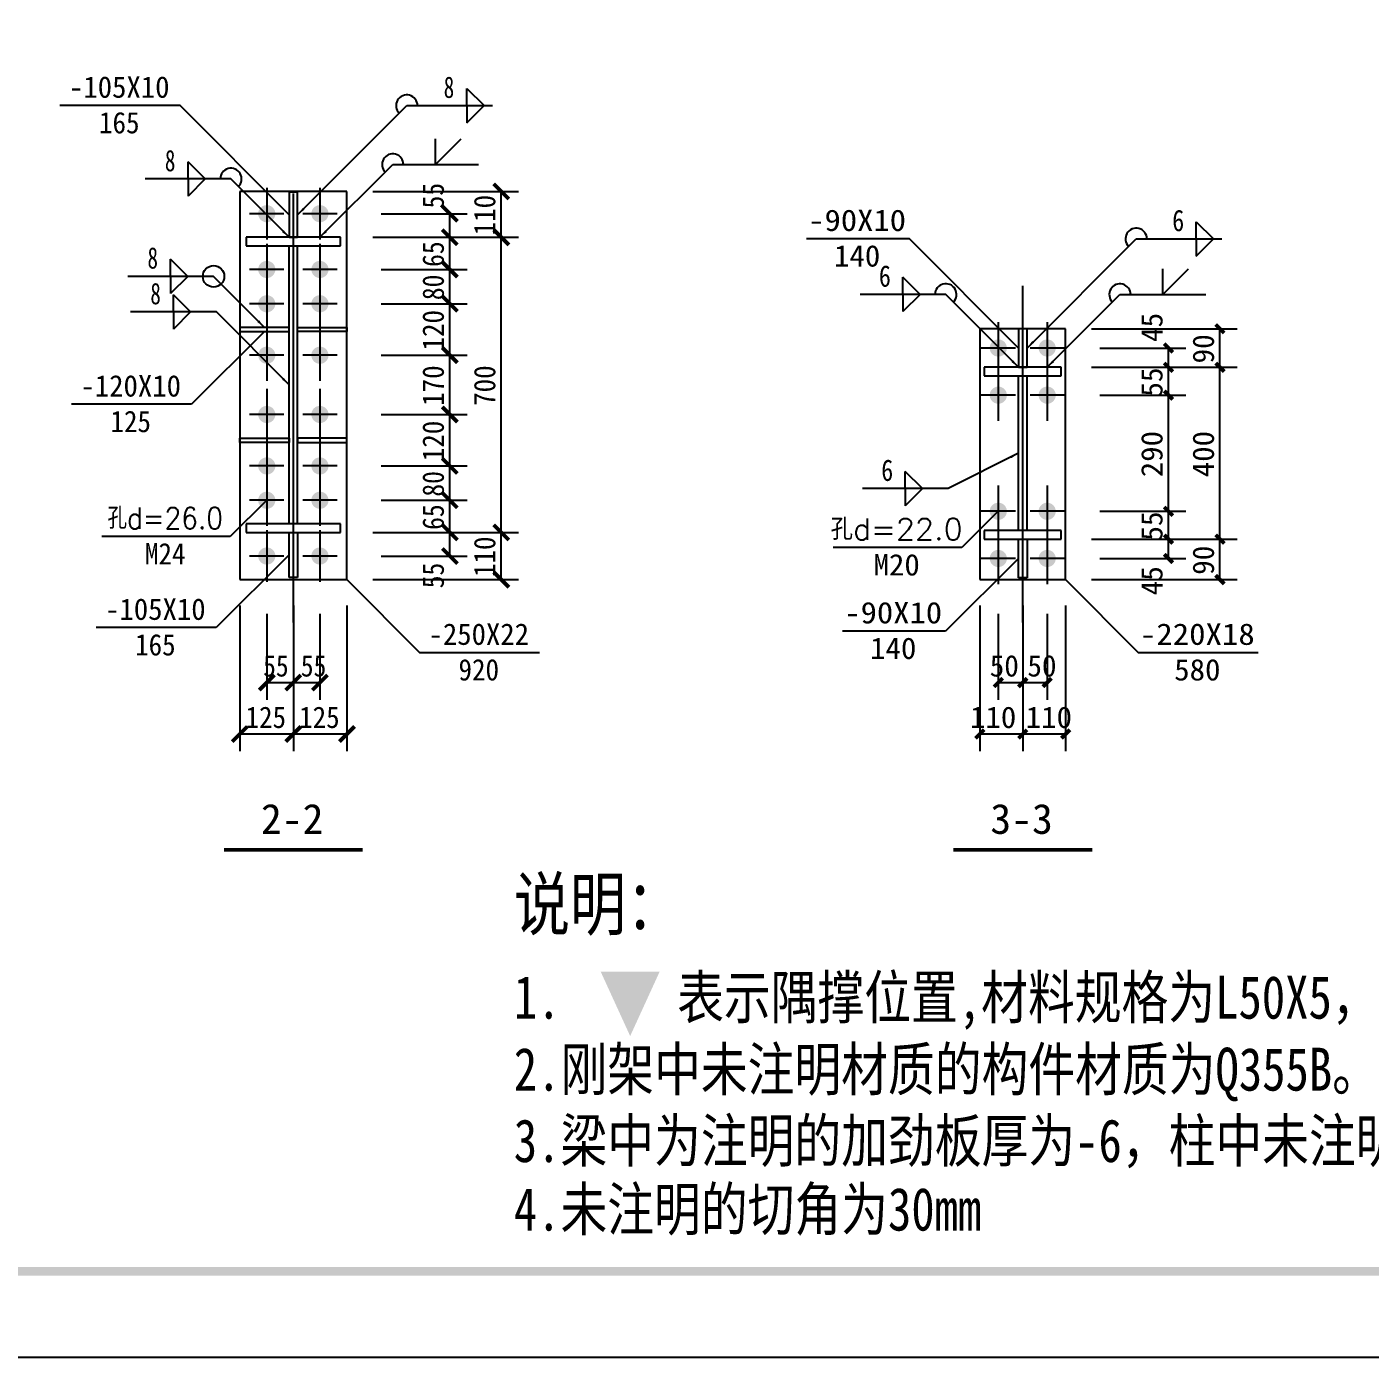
# Model space of a CAD drawing. Extents: x 32177600 to 32582346, y -189249 to 154687.
# Drawn here: x 32521334 to 32536998, y 13451 to 28960 of the extents above; entities that cross this region are included whole.
import ezdxf
from ezdxf.enums import TextEntityAlignment as Align

# ---------------------------------------------------------------- set-up
doc = ezdxf.new("R2010")
doc.units = 0
doc.header["$LTSCALE"] = 1000
doc.header["$MEASUREMENT"] = 0
doc.linetypes.add('6', pattern=[8.75, 5, -1.25, 1.25, -1.25])
for name, color, linetype in [('10', 7, 'CONTINUOUS'), ('1000', 2, 'CONTINUOUS'), ('20', 2, 'CONTINUOUS'), ('DIM', 3, 'CONTINUOUS'), ('PUB_TITLE', 4, 'CONTINUOUS'), ('尺寸标注', 253, 'CONTINUOUS'), ('焊缝标注', 253, 'CONTINUOUS'), ('编号标注', 253, 'CONTINUOUS'), ('螺栓孔标注', 253, 'CONTINUOUS'), ('钢板标注', 253, 'CONTINUOUS'), ('隅撑', 1, 'CONTINUOUS')]:
    doc.layers.add(name, color=color, linetype=linetype)
doc.styles.add('-宋体', font='', dxfattribs={"width": 0.8})
doc.styles.add('_HZTXT', font='txt.shx', dxfattribs={"width": 0.8, "bigfont": 'hztxt.shx'})
doc.styles.get('-宋体').set_extended_font_data('SimSun')

msp = doc.modelspace()

# ---------------------------------------------------------------- linework, layer by layer
at = {"layer": '10', "color": 7, "linetype": '6'}
msp.add_line((32524441.2, 22016.2, 500), (32524441.2, 27541.2, 500), dxfattribs=at)
at = {"layer": '10', "color": 253}
for p, q in [((32524131.2, 27082, 500), (32524131.2, 26482, 500)), ((32524751.2, 27082, 500), (32524751.2, 26482, 500)), ((32524331.2, 26782, 500), (32523931.2, 26782, 500)), ((32524951.2, 26782, 500), (32524551.2, 26782, 500)), ((32524131.2, 26432, 500), (32524131.2, 25832, 500)), ((32524751.2, 26432, 500), (32524751.2, 25832, 500)), ((32524331.2, 26132, 500), (32523931.2, 26132, 500)), ((32524131.2, 26032, 500), (32524131.2, 25432, 500)), ((32524951.2, 26132, 500), (32524551.2, 26132, 500)), ((32524751.2, 26032, 500), (32524751.2, 25432, 500)), ((32524331.2, 25732, 500), (32523931.2, 25732, 500)), ((32524951.2, 25732, 500), (32524551.2, 25732, 500)), ((32524131.2, 25432, 500), (32524131.2, 24832, 500)), ((32524751.2, 25432, 500), (32524751.2, 24832, 500)), ((32532661.9, 25516.2, 500), (32532661.9, 24916.2, 500)), ((32533231.9, 25516.2, 500), (32533231.9, 24916.2, 500)), ((32524331.2, 25132, 500), (32523931.2, 25132, 500)), ((32524951.2, 25132, 500), (32524551.2, 25132, 500)), ((32532861.9, 25216.2, 500), (32532461.9, 25216.2, 500)), ((32533431.9, 25216.2, 500), (32533031.9, 25216.2, 500)), ((32532661.9, 24966.2, 500), (32532661.9, 24366.2, 500)), ((32533231.9, 24966.2, 500), (32533231.9, 24366.2, 500)), ((32524131.2, 24741.2, 500), (32524131.2, 24141.2, 500)), ((32524751.2, 24741.2, 500), (32524751.2, 24141.2, 500)), ((32532861.9, 24666.2, 500), (32532461.9, 24666.2, 500)), ((32533431.9, 24666.2, 500), (32533031.9, 24666.2, 500)), ((32524331.2, 24441.2, 500), (32523931.2, 24441.2, 500)), ((32524951.2, 24441.2, 500), (32524551.2, 24441.2, 500)), ((32524131.2, 24141.2, 500), (32524131.2, 23541.2, 500)), ((32524751.2, 24141.2, 500), (32524751.2, 23541.2, 500)), ((32524331.2, 23841.2, 500), (32523931.2, 23841.2, 500)), ((32524951.2, 23841.2, 500), (32524551.2, 23841.2, 500)), ((32524131.2, 23741.2, 500), (32524131.2, 23141.2, 500)), ((32524751.2, 23741.2, 500), (32524751.2, 23141.2, 500)), ((32532661.9, 23612.7, 500), (32532661.9, 23012.7, 500)), ((32533231.9, 23612.7, 500), (32533231.9, 23012.7, 500)), ((32524331.2, 23441.2, 500), (32523931.2, 23441.2, 500)), ((32524951.2, 23441.2, 500), (32524551.2, 23441.2, 500)), ((32532861.9, 23312.7, 500), (32532461.9, 23312.7, 500)), ((32533431.9, 23312.7, 500), (32533031.9, 23312.7, 500)), ((32524131.2, 23091.2, 500), (32524131.2, 22491.2, 500)), ((32524751.2, 23091.2, 500), (32524751.2, 22491.2, 500)), ((32532661.9, 23062.7, 500), (32532661.9, 22462.7, 500)), ((32533231.9, 23062.7, 500), (32533231.9, 22462.7, 500)), ((32524331.2, 22791.2, 500), (32523931.2, 22791.2, 500)), ((32524951.2, 22791.2, 500), (32524551.2, 22791.2, 500)), ((32532861.9, 22762.7, 500), (32532461.9, 22762.7, 500)), ((32533431.9, 22762.7, 500), (32533031.9, 22762.7, 500))]:
    msp.add_line(p, q, dxfattribs=at)
at = {"layer": '10', "const_width": 100, "elevation": 500}
for points in [[(32524181.2, 26782, 1), (32524081.2, 26782, 1), (32524181.2, 26782, 1)], [(32524801.2, 26782, 1), (32524701.2, 26782, 1), (32524801.2, 26782, 1)], [(32524181.2, 26132, 1), (32524081.2, 26132, 1), (32524181.2, 26132, 1)], [(32524801.2, 26132, 1), (32524701.2, 26132, 1), (32524801.2, 26132, 1)], [(32524181.2, 25732, 1), (32524081.2, 25732, 1), (32524181.2, 25732, 1)], [(32524801.2, 25732, 1), (32524701.2, 25732, 1), (32524801.2, 25732, 1)], [(32524181.2, 25132, 1), (32524081.2, 25132, 1), (32524181.2, 25132, 1)], [(32524801.2, 25132, 1), (32524701.2, 25132, 1), (32524801.2, 25132, 1)], [(32524181.2, 24441.2, 1), (32524081.2, 24441.2, 1), (32524181.2, 24441.2, 1)], [(32524801.2, 24441.2, 1), (32524701.2, 24441.2, 1), (32524801.2, 24441.2, 1)], [(32524181.2, 23841.2, 1), (32524081.2, 23841.2, 1), (32524181.2, 23841.2, 1)], [(32524801.2, 23841.2, 1), (32524701.2, 23841.2, 1), (32524801.2, 23841.2, 1)], [(32524181.2, 23441.2, 1), (32524081.2, 23441.2, 1), (32524181.2, 23441.2, 1)], [(32524801.2, 23441.2, 1), (32524701.2, 23441.2, 1), (32524801.2, 23441.2, 1)], [(32524181.2, 22791.2, 1), (32524081.2, 22791.2, 1), (32524181.2, 22791.2, 1)], [(32524801.2, 22791.2, 1), (32524701.2, 22791.2, 1), (32524801.2, 22791.2, 1)]]:
    msp.add_lwpolyline(points, format="xyb", dxfattribs=at)
at = {"layer": '10', "color": 3, "elevation": 500}
for points in [[(32524991.2, 26507), (32523891.2, 26507)], [(32523891.2, 26507), (32523891.2, 26407)], [(32524991.2, 26407), (32524991.2, 26507)], [(32523891.2, 26407), (32524991.2, 26407)], [(32524391.2, 23166.2), (32524391.2, 26407)], [(32524491.2, 23166.2), (32524491.2, 26407)], [(32524991.2, 23166.2), (32523891.2, 23166.2)], [(32523891.2, 23166.2), (32523891.2, 23066.2)], [(32523891.2, 23066.2), (32524991.2, 23066.2)], [(32524991.2, 23066.2), (32524991.2, 23166.2)]]:
    msp.add_lwpolyline(points, dxfattribs=at)
at = {"layer": '10', "const_width": 100, "elevation": 500}
for points in [[(32532711.9, 25216.2, 1), (32532611.9, 25216.2, 1), (32532711.9, 25216.2, 1)], [(32533281.9, 25216.2, 1), (32533181.9, 25216.2, 1), (32533281.9, 25216.2, 1)], [(32532711.9, 24666.2, 1), (32532611.9, 24666.2, 1), (32532711.9, 24666.2, 1)], [(32533281.9, 24666.2, 1), (32533181.9, 24666.2, 1), (32533281.9, 24666.2, 1)], [(32532711.9, 23312.7, 1), (32532611.9, 23312.7, 1), (32532711.9, 23312.7, 1)], [(32533281.9, 23312.7, 1), (32533181.9, 23312.7, 1), (32533281.9, 23312.7, 1)], [(32532711.9, 22762.7, 1), (32532611.9, 22762.7, 1), (32532711.9, 22762.7, 1)], [(32533281.9, 22762.7, 1), (32533181.9, 22762.7, 1), (32533281.9, 22762.7, 1)]]:
    msp.add_lwpolyline(points, format="xyb", close=True, dxfattribs=at)
at = {"layer": '10', "const_width": 45, "elevation": 500}
for points in [[(32523631.2, 19366.2), (32525251.2, 19366.2)], [(32532136.9, 19366.2), (32533756.9, 19366.2)]]:
    msp.add_lwpolyline(points, dxfattribs=at)
at = {"layer": '1000', "elevation": 500}
for points in [[(32533446.9, 25441.2), (32532446.9, 25441.2)], [(32532446.9, 25441.2), (32532446.9, 22516.2)], [(32532996.9, 25441.2), (32532896.9, 25441.2)], [(32532896.9, 25441.2), (32532896.9, 24991.2)], [(32532996.9, 24991.2), (32532996.9, 25441.2)], [(32533446.9, 22516.2), (32533446.9, 25441.2)], [(32532896.9, 24991.2), (32532996.9, 24991.2)], [(32532896.9, 22987.7), (32532996.9, 22987.7)], [(32532896.9, 22537.7), (32532896.9, 22987.7)], [(32532996.9, 22987.7), (32532996.9, 22537.7)], [(32532446.9, 22516.2), (32533446.9, 22516.2)], [(32532996.9, 22537.7), (32532896.9, 22537.7)]]:
    msp.add_lwpolyline(points, dxfattribs=at)
at = {"layer": '20', "elevation": 500}
for points in [[(32525066.2, 27041.2), (32523816.2, 27041.2)], [(32523816.2, 27041.2), (32523816.2, 22516.2)], [(32524491.2, 27032), (32524391.2, 27032)], [(32524391.2, 27032), (32524391.2, 26507)], [(32524491.2, 26507), (32524491.2, 27032)], [(32525066.2, 22516.2), (32525066.2, 27041.2)], [(32524391.2, 26507), (32524491.2, 26507)], [(32524391.2, 25457), (32523816.2, 25457)], [(32523816.2, 25457), (32523816.2, 25407)], [(32523816.2, 25407), (32524391.2, 25407)], [(32524391.2, 25407), (32524391.2, 25457)], [(32524491.2, 25457), (32525066.2, 25457)], [(32524491.2, 25407), (32524491.2, 25457)], [(32525066.2, 25407), (32524491.2, 25407)], [(32525066.2, 25457), (32525066.2, 25407)], [(32523816.2, 24116.2), (32523816.2, 24166.2)], [(32523816.2, 24166.2), (32524391.2, 24166.2)], [(32524391.2, 24166.2), (32524391.2, 24116.2)], [(32525066.2, 24166.2), (32524491.2, 24166.2)], [(32524491.2, 24166.2), (32524491.2, 24116.2)], [(32525066.2, 24116.2), (32525066.2, 24166.2)], [(32524391.2, 24116.2), (32523816.2, 24116.2)], [(32524491.2, 24116.2), (32525066.2, 24116.2)], [(32524391.2, 23066.2), (32524491.2, 23066.2)], [(32524391.2, 22541.2), (32524391.2, 23066.2)], [(32524491.2, 23066.2), (32524491.2, 22541.2)], [(32523816.2, 22516.2), (32525066.2, 22516.2)], [(32524491.2, 22541.2), (32524391.2, 22541.2)]]:
    msp.add_lwpolyline(points, dxfattribs=at)
at = {"layer": 'PUB_TITLE'}
msp.add_lwpolyline([(32508046.3, 13451.5), (32582346.3, 13451.5), (32582346.3, 55451.5), (32508046.3, 55451.5)], close=True, dxfattribs=at)
at = {"layer": 'PUB_TITLE', "const_width": 100}
msp.add_lwpolyline([(32510546.3, 14451.5), (32581346.3, 14451.5), (32581346.3, 54451.5), (32510546.3, 54451.5)], close=True, dxfattribs=at)
at = {"layer": '尺寸标注'}
for p, q in [((32525366.2, 27041.2, 500), (32527066.2, 27041.2, 500)), ((32526866.2, 26507, 500), (32526866.2, 27041.2, 500)), ((32525466.2, 26782, 500), (32526466.2, 26782, 500)), ((32526266.2, 26507, 500), (32526266.2, 26782, 500)), ((32525366.2, 26507, 500), (32527066.2, 26507, 500)), ((32525366.2, 26507, 500), (32527066.2, 26507, 500)), ((32525466.2, 26507, 500), (32526466.2, 26507, 500)), ((32525466.2, 26507, 500), (32526466.2, 26507, 500)), ((32526266.2, 26132, 500), (32526266.2, 26507, 500)), ((32526866.2, 23066.2, 500), (32526866.2, 26507, 500)), ((32525466.2, 26132, 500), (32526466.2, 26132, 500)), ((32525466.2, 26132, 500), (32526466.2, 26132, 500)), ((32526266.2, 25732, 500), (32526266.2, 26132, 500)), ((32525466.2, 25732, 500), (32526466.2, 25732, 500)), ((32525466.2, 25732, 500), (32526466.2, 25732, 500)), ((32526266.2, 25132, 500), (32526266.2, 25732, 500)), ((32533746.9, 25441.2, 500), (32535446.9, 25441.2, 500)), ((32535246.9, 24991.2, 500), (32535246.9, 25441.2, 500)), ((32525466.2, 25132, 500), (32526466.2, 25132, 500)), ((32525466.2, 25132, 500), (32526466.2, 25132, 500)), ((32526266.2, 24441.2, 500), (32526266.2, 25132, 500)), ((32533846.9, 25216.2, 500), (32534846.9, 25216.2, 500)), ((32534646.9, 24991.2, 500), (32534646.9, 25216.2, 500)), ((32533746.9, 24991.2, 500), (32535446.9, 24991.2, 500)), ((32533746.9, 24991.2, 500), (32535446.9, 24991.2, 500)), ((32533846.9, 24991.2, 500), (32534846.9, 24991.2, 500)), ((32533846.9, 24991.2, 500), (32534846.9, 24991.2, 500)), ((32534646.9, 24666.2, 500), (32534646.9, 24991.2, 500)), ((32535246.9, 22987.7, 500), (32535246.9, 24991.2, 500)), ((32533846.9, 24666.2, 500), (32534846.9, 24666.2, 500)), ((32533846.9, 24666.2, 500), (32534846.9, 24666.2, 500)), ((32534646.9, 23312.7, 500), (32534646.9, 24666.2, 500)), ((32525466.2, 24441.2, 500), (32526466.2, 24441.2, 500)), ((32525466.2, 24441.2, 500), (32526466.2, 24441.2, 500)), ((32526266.2, 23841.2, 500), (32526266.2, 24441.2, 500)), ((32525466.2, 23841.2, 500), (32526466.2, 23841.2, 500)), ((32525466.2, 23841.2, 500), (32526466.2, 23841.2, 500)), ((32526266.2, 23441.2, 500), (32526266.2, 23841.2, 500)), ((32525466.2, 23441.2, 500), (32526466.2, 23441.2, 500)), ((32525466.2, 23441.2, 500), (32526466.2, 23441.2, 500)), ((32526266.2, 23066.2, 500), (32526266.2, 23441.2, 500)), ((32533846.9, 23312.7, 500), (32534846.9, 23312.7, 500)), ((32533846.9, 23312.7, 500), (32534846.9, 23312.7, 500)), ((32534646.9, 22987.7, 500), (32534646.9, 23312.7, 500)), ((32525366.2, 23066.2, 500), (32527066.2, 23066.2, 500)), ((32525366.2, 23066.2, 500), (32527066.2, 23066.2, 500)), ((32525466.2, 23066.2, 500), (32526466.2, 23066.2, 500)), ((32525466.2, 23066.2, 500), (32526466.2, 23066.2, 500)), ((32526266.2, 22791.2, 500), (32526266.2, 23066.2, 500)), ((32526866.2, 22516.2, 500), (32526866.2, 23066.2, 500)), ((32533746.9, 22987.7, 500), (32535446.9, 22987.7, 500)), ((32533746.9, 22987.7, 500), (32535446.9, 22987.7, 500)), ((32533846.9, 22987.7, 500), (32534846.9, 22987.7, 500)), ((32533846.9, 22987.7, 500), (32534846.9, 22987.7, 500)), ((32534646.9, 22762.7, 500), (32534646.9, 22987.7, 500)), ((32535246.9, 22516.2, 500), (32535246.9, 22987.7, 500)), ((32525466.2, 22791.2, 500), (32526466.2, 22791.2, 500)), ((32533846.9, 22762.7, 500), (32534846.9, 22762.7, 500)), ((32525366.2, 22516.2, 500), (32527066.2, 22516.2, 500)), ((32533746.9, 22516.2, 500), (32535446.9, 22516.2, 500)), ((32523816.2, 22216.2, 500), (32523816.2, 20516.2, 500)), ((32524131.2, 22116.2, 500), (32524131.2, 21116.2, 500)), ((32524441.2, 22216.2, 500), (32524441.2, 20516.2, 500)), ((32524441.2, 22216.2, 500), (32524441.2, 20516.2, 500)), ((32524441.2, 22116.2, 500), (32524441.2, 21116.2, 500)), ((32524441.2, 22116.2, 500), (32524441.2, 21116.2, 500)), ((32524751.2, 22116.2, 500), (32524751.2, 21116.2, 500)), ((32525066.2, 22216.2, 500), (32525066.2, 20516.2, 500)), ((32532446.9, 22216.2, 500), (32532446.9, 20516.2, 500)), ((32532661.9, 22116.2, 500), (32532661.9, 21116.2, 500)), ((32532946.9, 22216.2, 500), (32532946.9, 20516.2, 500)), ((32532946.9, 22216.2, 500), (32532946.9, 20516.2, 500)), ((32532946.9, 22116.2, 500), (32532946.9, 21116.2, 500)), ((32532946.9, 22116.2, 500), (32532946.9, 21116.2, 500)), ((32533231.9, 22116.2, 500), (32533231.9, 21116.2, 500)), ((32533446.9, 22216.2, 500), (32533446.9, 20516.2, 500)), ((32524131.2, 21316.2, 500), (32524441.2, 21316.2, 500)), ((32524441.2, 21316.2, 500), (32524751.2, 21316.2, 500)), ((32532661.9, 21316.2, 500), (32532946.9, 21316.2, 500)), ((32532946.9, 21316.2, 500), (32533231.9, 21316.2, 500)), ((32523816.2, 20716.2, 500), (32524441.2, 20716.2, 500)), ((32524441.2, 20716.2, 500), (32525066.2, 20716.2, 500)), ((32532446.9, 20716.2, 500), (32532946.9, 20716.2, 500)), ((32532946.9, 20716.2, 500), (32533446.9, 20716.2, 500))]:
    msp.add_line(p, q, dxfattribs=at)
at = {"layer": '尺寸标注', "const_width": 45, "elevation": 500}
for points in [[(32526777.8, 27129.6), (32526954.6, 26952.8)], [(32526177.8, 26870.4), (32526354.6, 26693.6)], [(32526177.8, 26595.4), (32526354.6, 26418.6)], [(32526177.8, 26595.4), (32526354.6, 26418.6)], [(32526777.8, 26595.4), (32526954.6, 26418.6)], [(32526777.8, 26595.4), (32526954.6, 26418.6)], [(32526177.8, 26220.4), (32526354.6, 26043.6)], [(32526177.8, 26220.4), (32526354.6, 26043.6)], [(32526177.8, 25820.4), (32526354.6, 25643.6)], [(32526177.8, 25820.4), (32526354.6, 25643.6)], [(32535196.9, 25491.2), (32535296.9, 25391.2)], [(32526177.8, 25220.4), (32526354.6, 25043.6)], [(32526177.8, 25220.4), (32526354.6, 25043.6)], [(32534596.9, 25266.2), (32534696.9, 25166.2)], [(32534596.9, 25041.2), (32534696.9, 24941.2)], [(32534596.9, 25041.2), (32534696.9, 24941.2)], [(32535196.9, 25041.2), (32535296.9, 24941.2)], [(32535196.9, 25041.2), (32535296.9, 24941.2)], [(32534596.9, 24716.2), (32534696.9, 24616.2)], [(32534596.9, 24716.2), (32534696.9, 24616.2)], [(32526177.8, 24529.6), (32526354.6, 24352.8)], [(32526177.8, 24529.6), (32526354.6, 24352.8)], [(32526177.8, 23929.6), (32526354.6, 23752.8)], [(32526177.8, 23929.6), (32526354.6, 23752.8)], [(32526177.8, 23529.6), (32526354.6, 23352.8)], [(32526177.8, 23529.6), (32526354.6, 23352.8)], [(32534596.9, 23362.7), (32534696.9, 23262.7)], [(32534596.9, 23362.7), (32534696.9, 23262.7)], [(32526177.8, 23154.6), (32526354.6, 22977.8)], [(32526177.8, 23154.6), (32526354.6, 22977.8)], [(32526777.8, 23154.6), (32526954.6, 22977.8)], [(32526777.8, 23154.6), (32526954.6, 22977.8)], [(32534596.9, 23037.7), (32534696.9, 22937.7)], [(32534596.9, 23037.7), (32534696.9, 22937.7)], [(32535196.9, 23037.7), (32535296.9, 22937.7)], [(32535196.9, 23037.7), (32535296.9, 22937.7)], [(32526177.8, 22879.6), (32526354.6, 22702.8)], [(32534596.9, 22812.7), (32534696.9, 22712.7)], [(32526777.8, 22604.6), (32526954.6, 22427.8)], [(32535196.9, 22566.2), (32535296.9, 22466.2)], [(32524042.8, 21227.8), (32524219.6, 21404.6)], [(32524352.8, 21227.8), (32524529.6, 21404.6)], [(32524352.8, 21227.8), (32524529.6, 21404.6)], [(32524662.8, 21227.8), (32524839.5, 21404.6)], [(32532611.9, 21266.2), (32532711.9, 21366.2)], [(32532896.9, 21266.2), (32532996.9, 21366.2)], [(32532896.9, 21266.2), (32532996.9, 21366.2)], [(32533181.9, 21266.2), (32533281.9, 21366.2)], [(32523727.8, 20627.8), (32523904.6, 20804.6)], [(32524352.8, 20627.8), (32524529.6, 20804.6)], [(32524352.8, 20627.8), (32524529.6, 20804.6)], [(32524977.8, 20627.8), (32525154.6, 20804.6)], [(32532396.9, 20666.2), (32532496.9, 20766.2)], [(32532896.9, 20666.2), (32532996.9, 20766.2)], [(32532896.9, 20666.2), (32532996.9, 20766.2)], [(32533396.9, 20666.2), (32533496.9, 20766.2)]]:
    msp.add_lwpolyline(points, dxfattribs=at)
at = {"layer": '尺寸标注', "color": 3, "elevation": 500}
for points in [[(32533396.9, 24991.2), (32532496.9, 24991.2)], [(32532496.9, 24991.2), (32532496.9, 24891.2)], [(32533396.9, 24891.2), (32533396.9, 24991.2)], [(32532496.9, 24891.2), (32533396.9, 24891.2)], [(32532896.9, 23087.7), (32532896.9, 24891.2)], [(32532996.9, 23087.7), (32532996.9, 24891.2)], [(32533396.9, 23087.7), (32532496.9, 23087.7)], [(32532496.9, 23087.7), (32532496.9, 22987.7)], [(32533396.9, 22987.7), (32533396.9, 23087.7)], [(32532496.9, 22987.7), (32533396.9, 22987.7)]]:
    msp.add_lwpolyline(points, dxfattribs=at)
at = {"layer": '焊缝标注'}
for p, q in [((32526464.5, 28241.8, 500), (32526664.5, 28041.8, 500)), ((32526464.5, 28041.8, 500), (32526464.5, 28241.8, 500)), ((32524491.2, 26769.5, 500), (32525764.5, 28041.8, 500)), ((32525764.5, 28041.8, 500), (32526764.5, 28041.8, 500)), ((32526464.5, 27841.8, 500), (32526664.5, 28041.8, 500)), ((32526464.5, 28041.8, 500), (32526464.5, 27841.8, 500)), ((32526100, 27355.2, 500), (32526100, 27655.2, 500)), ((32526100, 27355.2, 500), (32526400, 27655.2, 500)), ((32523413.2, 27186.7, 500), (32523213.2, 27386.7, 500)), ((32523213.2, 27186.7, 500), (32523213.2, 27386.7, 500)), ((32524751.2, 26507, 500), (32525600, 27355.2, 500)), ((32525600, 27355.2, 500), (32526600, 27355.2, 500)), ((32523713.2, 27186.7, 500), (32522713.2, 27186.7, 500)), ((32523413.2, 27186.7, 500), (32523213.2, 26986.7, 500)), ((32523213.2, 27186.7, 500), (32523213.2, 26986.7, 500)), ((32524391.2, 26507, 500), (32523713.2, 27186.7, 500)), ((32534970.2, 26688.5, 500), (32535170.2, 26488.5, 500)), ((32534970.2, 26488.5, 500), (32534970.2, 26688.5, 500)), ((32532996.9, 25216.2, 500), (32534270.2, 26488.5, 500)), ((32534270.2, 26488.5, 500), (32535270.2, 26488.5, 500)), ((32534970.2, 26288.5, 500), (32535170.2, 26488.5, 500)), ((32534970.2, 26488.5, 500), (32534970.2, 26288.5, 500)), ((32523210.4, 26051.7, 500), (32523010.4, 26251.7, 500)), ((32523010.4, 26051.7, 500), (32523010.4, 26251.7, 500)), ((32523510.4, 26051.7, 500), (32522510.4, 26051.7, 500)), ((32523210.4, 26051.7, 500), (32523010.4, 25851.7, 500)), ((32523010.4, 26051.7, 500), (32523010.4, 25851.7, 500)), ((32524103.7, 25457, 500), (32523510.4, 26051.7, 500)), ((32531749.3, 25840.7, 500), (32531549.3, 26040.7, 500)), ((32531549.3, 25840.7, 500), (32531549.3, 26040.7, 500)), ((32534580.7, 25839.4, 500), (32534580.7, 26139.4, 500)), ((32534580.7, 25839.4, 500), (32534880.7, 26139.4, 500)), ((32523243.6, 25636.1, 500), (32523043.6, 25836.1, 500)), ((32523043.6, 25636.1, 500), (32523043.6, 25836.1, 500)), ((32532049.3, 25840.7, 500), (32531049.3, 25840.7, 500)), ((32531749.3, 25840.7, 500), (32531549.3, 25640.7, 500)), ((32531549.3, 25840.7, 500), (32531549.3, 25640.7, 500)), ((32532896.9, 24991.2, 500), (32532049.3, 25840.7, 500)), ((32533231.9, 24991.2, 500), (32534080.7, 25839.4, 500)), ((32534080.7, 25839.4, 500), (32535080.7, 25839.4, 500)), ((32523543.6, 25636.1, 500), (32522543.6, 25636.1, 500)), ((32523243.6, 25636.1, 500), (32523043.6, 25436.1, 500)), ((32523043.6, 25636.1, 500), (32523043.6, 25436.1, 500)), ((32524391.2, 24786.6, 500), (32523543.6, 25636.1, 500)), ((32532896.9, 23989.4, 500), (32532076.8, 23577, 500)), ((32531776.8, 23577, 500), (32531576.8, 23777, 500)), ((32531576.8, 23577, 500), (32531576.8, 23777, 500)), ((32532076.8, 23577, 500), (32531076.8, 23577, 500)), ((32531776.8, 23577, 500), (32531576.8, 23377, 500)), ((32531576.8, 23577, 500), (32531576.8, 23377, 500))]:
    msp.add_line(p, q, dxfattribs=at)
msp.add_circle((32523510.4, 26051.7, 500), 125, dxfattribs=at)
for centre, start, end in [((32525764.5, 28041.8, 500), 0, 224.97719), ((32525600, 27355.2, 500), 0, 224.97719), ((32523713.2, 27186.7, 500), 314.93155, 180.00001), ((32534270.2, 26488.5, 500), 0, 224.97719), ((32532049.3, 25840.7, 500), 314.93155, 180.00001), ((32534080.7, 25839.4, 500), 0, 224.97719)]:
    msp.add_arc(centre, 125, start, end, dxfattribs=at)
for points in [[(32524491.2, 26769.5, 500), (32524572.5, 26829.6, 500), (32524551.3, 26850.8, 500)], [(32524391.2, 26507, 500), (32524331.2, 26588.4, 500), (32524309.9, 26567.2, 500)], [(32524751.2, 26507, 500), (32524832.5, 26567.1, 500), (32524811.3, 26588.3, 500)], [(32524103.7, 25457, 500), (32524043.7, 25538.4, 500), (32524022.4, 25517.2, 500)], [(32532996.9, 25216.2, 500), (32533078.2, 25276.3, 500), (32533057, 25297.5, 500)], [(32532896.9, 24991.2, 500), (32532836.9, 25072.6, 500), (32532815.6, 25051.4, 500)], [(32533231.9, 24991.2, 500), (32533313.2, 25051.3, 500), (32533292, 25072.5, 500)], [(32524391.2, 24786.6, 500), (32524331.2, 24868, 500), (32524309.9, 24846.8, 500)], [(32532896.9, 23989.4, 500), (32532800.8, 23957.9, 500), (32532814.3, 23931.1, 500)]]:
    msp.add_solid(points, dxfattribs=at)
at = {"layer": '编号标注', "color": 7, "linetype": '6'}
msp.add_line((32532946.9, 22016.2, 500), (32532946.9, 25941.2, 500), dxfattribs=at)
at = {"layer": '螺栓孔标注'}
for p, q in [((32524131.2, 23441.2, 500), (32523706.1, 23017.8, 500)), ((32532661.9, 23312.7, 500), (32532236.8, 22889.2, 500)), ((32523706.1, 23017.8, 500), (32522206.1, 23017.8, 500)), ((32532236.8, 22889.2, 500), (32530736.8, 22889.2, 500))]:
    msp.add_line(p, q, dxfattribs=at)
at = {"layer": '螺栓孔标注', "const_width": 10, "elevation": 500}
msp.add_lwpolyline([(32524136.2, 23441.2, 1), (32524126.2, 23441.2, 1), (32524136.2, 23441.2, 1)], format="xyb", dxfattribs=at)
msp.add_lwpolyline([(32532666.9, 23312.7, 1), (32532656.9, 23312.7, 1), (32532666.9, 23312.7, 1)], format="xyb", close=True, dxfattribs=at)
at = {"layer": '钢板标注'}
for p, q in [((32523119.9, 28043.8, 500), (32521719.9, 28043.8, 500)), ((32524391.2, 26769.5, 500), (32523119.9, 28043.8, 500)), ((32531625.6, 26490.5, 500), (32530425.6, 26490.5, 500)), ((32532896.9, 25216.2, 500), (32531625.6, 26490.5, 500)), ((32524103.7, 25407, 500), (32523253.4, 24560.2, 500)), ((32523253.4, 24560.2, 500), (32521853.4, 24560.2, 500)), ((32524391.2, 22803.7, 500), (32523540.9, 21956.8, 500)), ((32532896.9, 22762.7, 500), (32532046.6, 21915.8, 500)), ((32525066.2, 22516.2, 500), (32525912.3, 21665.3, 500)), ((32533446.9, 22516.2, 500), (32534293, 21665.3, 500)), ((32523540.9, 21956.8, 500), (32522140.9, 21956.8, 500)), ((32532046.6, 21915.8, 500), (32530846.6, 21915.8, 500)), ((32525912.3, 21665.3, 500), (32527312.3, 21665.3, 500)), ((32534293, 21665.3, 500), (32535693, 21665.3, 500))]:
    msp.add_line(p, q, dxfattribs=at)
at = {"layer": '钢板标注', "const_width": 10, "elevation": 500}
for points in [[(32524396.2, 26769.5, 1), (32524386.2, 26769.5, 1), (32524396.2, 26769.5, 1)], [(32524108.7, 25407, 1), (32524098.7, 25407, 1), (32524108.7, 25407, 1)], [(32524396.2, 22803.7, 1), (32524386.2, 22803.7, 1), (32524396.2, 22803.7, 1)], [(32525071.2, 22516.2, 1), (32525061.2, 22516.2, 1), (32525071.2, 22516.2, 1)]]:
    msp.add_lwpolyline(points, format="xyb", dxfattribs=at)
for points in [[(32532901.9, 25216.2, 1), (32532891.9, 25216.2, 1), (32532901.9, 25216.2, 1)], [(32532901.9, 22762.7, 1), (32532891.9, 22762.7, 1), (32532901.9, 22762.7, 1)], [(32533451.9, 22516.2, 1), (32533441.9, 22516.2, 1), (32533451.9, 22516.2, 1)]]:
    msp.add_lwpolyline(points, format="xyb", close=True, dxfattribs=at)
at = {"layer": '隅撑', "color": 1, "elevation": -199}
msp.add_lwpolyline([(32528369, 17194.6, 0, 685.7, 0), (32528369, 17943.6, 685.7, 685.7, 0)], format="xyseb", dxfattribs=at)

# ---------------------------------------------------------------- texts
at = {"layer": '10'}
for s, width, p, p2 in [('2-2', 0.781071, (32524063.2, 19551.7, 500), (32524792.2, 19551.7, 500)), ('3-3', 0.781072, (32532568.9, 19551.7, 500), (32533297.9, 19551.7, 500))]:
    msp.add_text(s, height=350, dxfattribs=dict(at, width=width)).set_placement(p, p2, align=Align.FIT)
at = {"layer": 'DIM', "style": '-宋体', "width": 0.8}
for s, height, p in [('说明：', 600, (32527012.1, 18434.6, -199)), ('1.     表示隅撑位置,材料规格为L50X5，具体连接见隅撑详图。', 500, (32527012.1, 17397.3, -199)), ('2.刚架中未注明材质的构件材质为Q355B。', 500, (32527012.1, 16558.4, -199)), ('3.梁中为注明的加劲板厚为-6，柱中未注明的加劲板厚为-8。', 500, (32527012.1, 15725.9, -199)), ('4.未注明的切角为30mm', 500, (32527012.1, 14926.9, -199))]:
    msp.add_text(s, height=height, dxfattribs=at).set_placement(p)
at = {"layer": '尺寸标注'}
for s, width, p, p2 in [('55', 0.714, (32526196.2, 26843.3, 500), (32526196.2, 27140.8, 500)), ('110', 1.030909, (32526796.2, 26529.1, 500), (32526796.2, 27001.6, 500)), ('65', 0.714, (32526196.2, 26162, 500), (32526196.2, 26459.5, 500)), ('80', 0.793333, (32526196.2, 25774.5, 500), (32526196.2, 26072, 500)), ('120', 0.872307, (32526196.2, 25187, 500), (32526196.2, 25659.5, 500)), ('45', 0.816, (32534576.9, 25286.2, 500), (32534576.9, 25626.2, 500)), ('90', 0.906667, (32535176.9, 25036.2, 500), (32535176.9, 25376.2, 500)), ('170', 0.872307, (32526196.2, 24541.6, 500), (32526196.2, 25014.1, 500)), ('700', 0.81, (32526796.2, 24541.6, 500), (32526796.2, 25014.1, 500)), ('55', 0.816, (32534576.9, 24648.7, 500), (32534576.9, 24988.7, 500)), ('120', 0.872307, (32526196.2, 23896.2, 500), (32526196.2, 24368.7, 500)), ('290', 0.864, (32534576.9, 23709.4, 500), (32534576.9, 24249.4, 500)), ('400', 0.925715, (32535176.9, 23709.4, 500), (32535176.9, 24249.4, 500)), ('80', 0.793333, (32526196.2, 23483.7, 500), (32526196.2, 23781.2, 500)), ('65', 0.714001, (32526196.2, 23096.2, 500), (32526196.2, 23393.7, 500)), ('55', 0.815999, (32534576.9, 22970.2, 500), (32534576.9, 23310.2, 500)), ('110', 1.03091, (32526796.2, 22546.2, 500), (32526796.2, 23018.7, 500)), ('90', 0.906667, (32535176.9, 22571.9, 500), (32535176.9, 22911.9, 500)), ('55', 0.714001, (32526196.2, 22414.9, 500), (32526196.2, 22712.4, 500)), ('45', 0.816, (32534576.9, 22332.7, 500), (32534576.9, 22672.7, 500))]:
    msp.add_text(s, height=250, rotation=90, dxfattribs=dict(at, width=width)).set_placement(p, p2, align=Align.FIT)
for s, width, p, p2 in [('55', 0.714001, (32524088.9, 21386.2, 500), (32524386.4, 21386.2, 500)), ('55', 0.713998, (32524528.2, 21386.2, 500), (32524825.7, 21386.2, 500)), ('50', 0.906665, (32532561.5, 21386.2, 500), (32532901.5, 21386.2, 500)), ('50', 0.906665, (32533000.8, 21386.2, 500), (32533340.8, 21386.2, 500)), ('125', 0.809998, (32523883.7, 20786.2, 500), (32524356.2, 20786.2, 500)), ('125', 0.809998, (32524508.7, 20786.2, 500), (32524981.2, 20786.2, 500)), ('110', 1.178184, (32532331.4, 20786.2, 1000), (32532871.4, 20786.2, 1000)), ('110', 1.17818, (32532981.4, 20786.2, 1000), (32533521.4, 20786.2, 1000))]:
    msp.add_text(s, height=250, dxfattribs=dict(at, width=width)).set_placement(p, p2, align=Align.FIT)
at = {"layer": '焊缝标注'}
for s, width, p, p2 in [('8', 0.735004, (32526194.5, 28131.8, 500), (32526317, 28131.8, 500)), ('8', 0.735004, (32522943.2, 27276.7, 500), (32523065.7, 27276.7, 500)), ('6', 0.839996, (32534690.2, 26578.5, 500), (32534830.2, 26578.5, 500)), ('8', 0.735004, (32522740.4, 26141.7, 500), (32522862.9, 26141.7, 500)), ('6', 0.840005, (32531269.3, 25930.7, 500), (32531409.3, 25930.7, 500)), ('8', 0.735004, (32522773.6, 25726.1, 500), (32522896.1, 25726.1, 500)), ('6', 0.839996, (32531296.8, 23667, 500), (32531436.8, 23667, 500))]:
    msp.add_text(s, height=250, dxfattribs=dict(at, width=width)).set_placement(p, p2, align=Align.FIT)
at = {"layer": '螺栓孔标注', "style": '_HZTXT'}
for s, width, p, p2 in [('孔d=26.0', 0.924, (32522273.6, 23107.8, 500), (32523621.1, 23107.8, 500)), ('孔d=22.0', 1.056, (32530706.8, 22979.2, 500), (32532246.7, 22979.2, 500))]:
    msp.add_text(s, height=250, dxfattribs=dict(at, width=width)).set_placement(p, p2, align=Align.FIT)
at = {"layer": '螺栓孔标注'}
for s, width, p, p2 in [('M24', 0.708751, (32522711.1, 22692.8, 500), (32523183.6, 22692.8, 500)), ('M20', 0.863999, (32531206.8, 22564.2, 500), (32531746.7, 22564.2, 500))]:
    msp.add_text(s, height=250, dxfattribs=dict(at, width=width)).set_placement(p, p2, align=Align.FIT)
at = {"layer": '钢板标注'}
for s, width, p, p2 in [('-105X10', 0.827646, (32521824.9, 28133.8, 500), (32522997.4, 28133.8, 500)), ('165', 0.809998, (32522174.9, 27718.8, 500), (32522647.4, 27718.8, 500)), ('-90X10', 0.912001, (32530445.6, 26580.5, 500), (32531585.6, 26580.5, 500)), ('140', 0.996925, (32530745.6, 26165.5, 500), (32531285.6, 26165.5, 500)), ('-120X10', 0.827647, (32521958.4, 24650.2, 500), (32523130.9, 24650.2, 500)), ('125', 0.810001, (32522308.4, 24235.2, 500), (32522780.9, 24235.2, 500)), ('-105X10', 0.827647, (32522245.9, 22046.8, 500), (32523418.4, 22046.8, 500)), ('-90X10', 0.912, (32530866.6, 22005.8, 500), (32532006.6, 22005.8, 500)), ('-250X22', 0.721539, (32526017.3, 21755.3, 500), (32527189.8, 21755.3, 500)), ('-220X18', 0.869191, (32534313, 21755.3, 500), (32535653, 21755.3, 500)), ('165', 0.810001, (32522595.9, 21631.8, 500), (32523068.4, 21631.8, 500)), ('140', 0.996922, (32531166.6, 21590.8, 500), (32531706.6, 21590.8, 500)), ('920', 0.756001, (32526367.3, 21340.3, 500), (32526839.8, 21340.3, 500)), ('580', 0.864004, (32534713, 21340.3, 500), (32535253, 21340.3, 500))]:
    msp.add_text(s, height=250, dxfattribs=dict(at, width=width)).set_placement(p, p2, align=Align.FIT)

doc.saveas('drawing.dxf')
